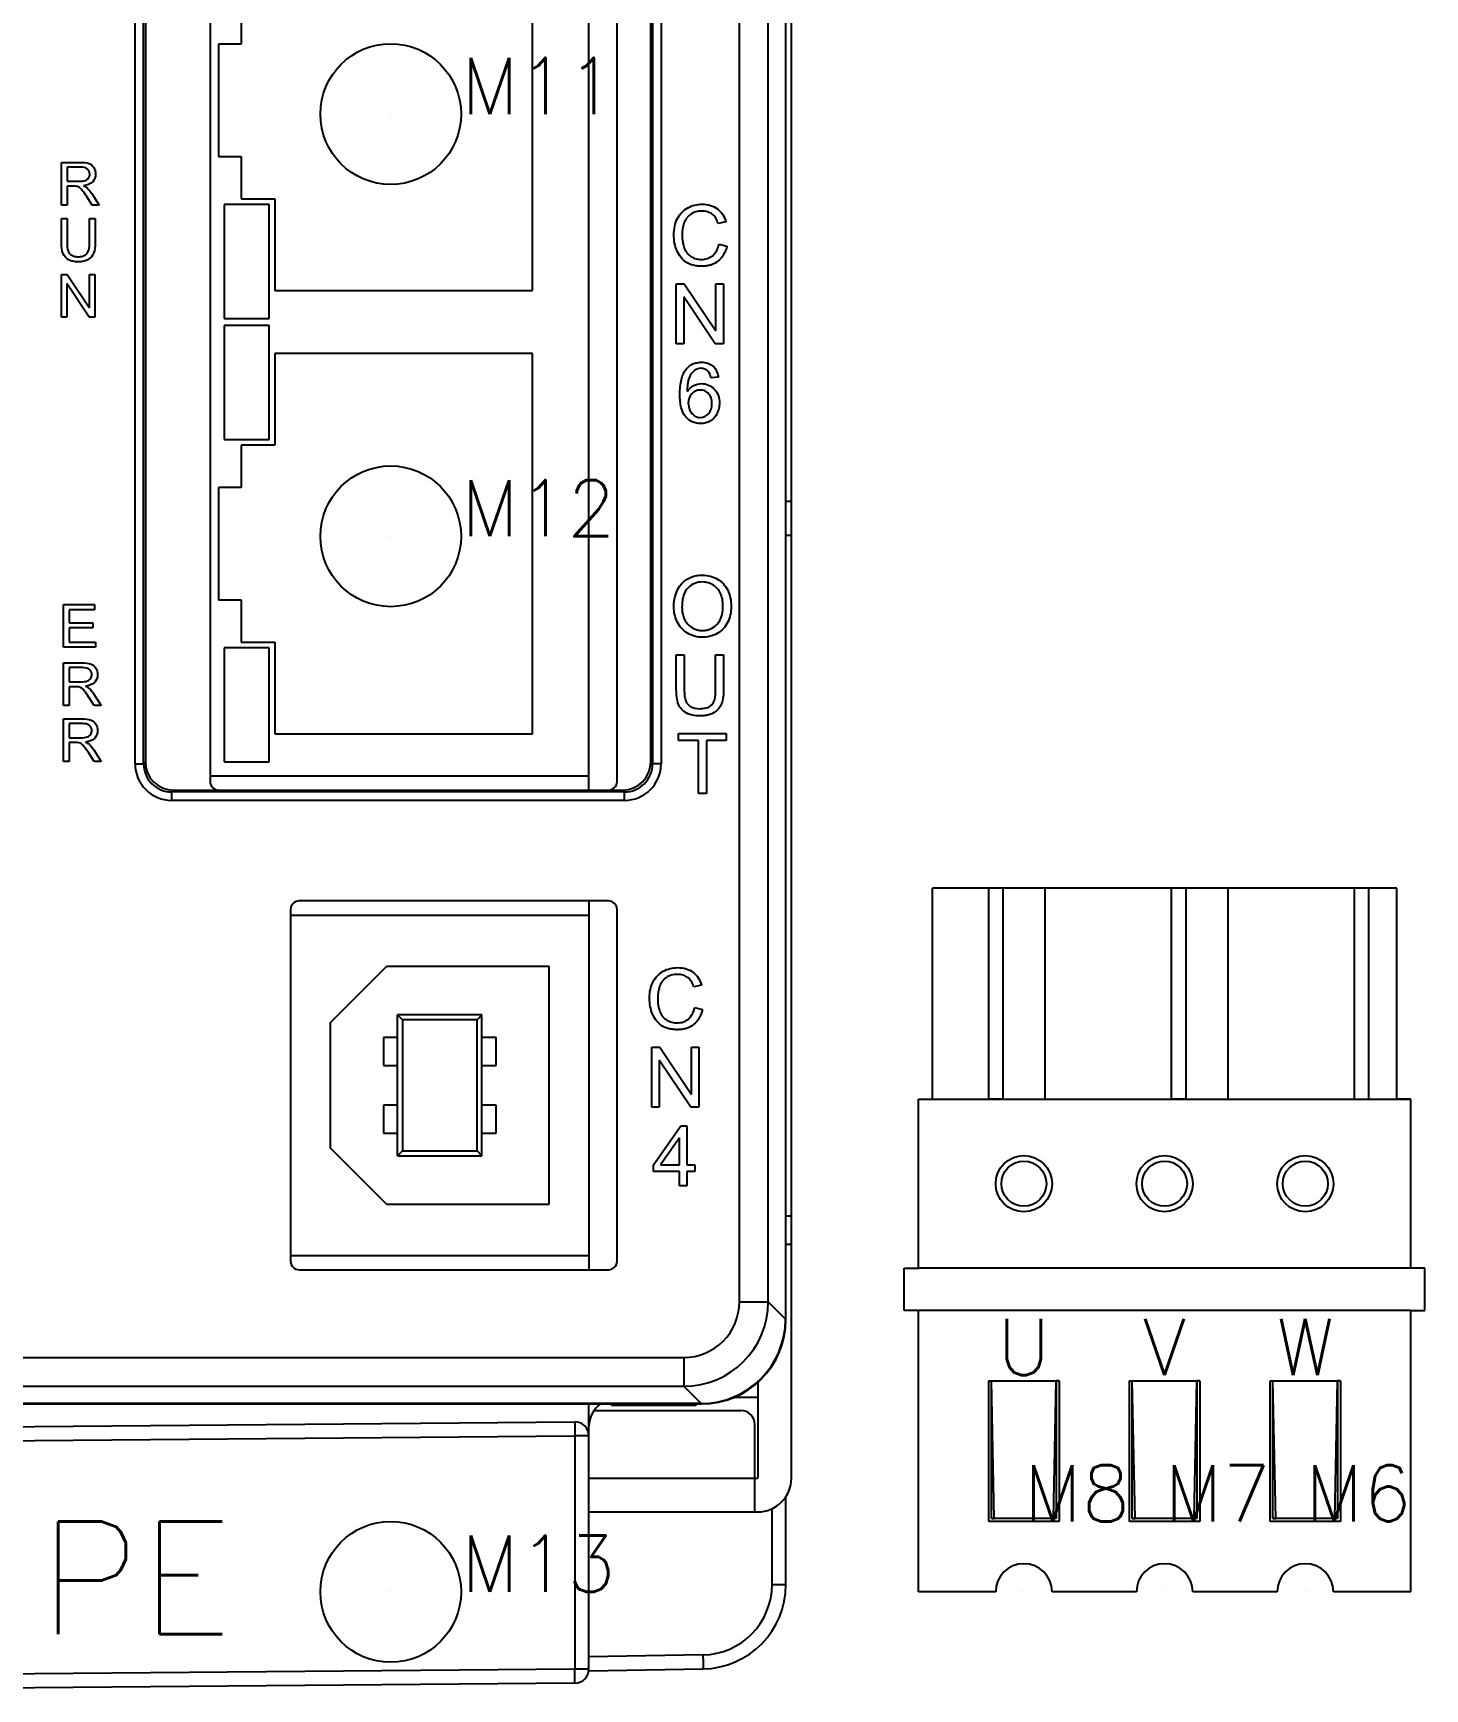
# Model space of a CAD drawing. Extents: x -25 to 107, y -95 to 175.
# Drawn here: x 39.8 to 89.2, y 1.6 to 60.4 of the extents above; entities that cross this region are included whole.
import ezdxf

# ---------------------------------------------------------------- set-up
doc = ezdxf.new("R2010")
doc.units = 0
doc.header["$LTSCALE"] = 4
doc.layers.get('0').update_dxf_attribs({"linetype": 'CONTINUOUS'})
doc.styles.get("Standard").update_dxf_attribs({"font": 'romans.shx'})

msp = doc.modelspace()

# ---------------------------------------------------------------- linework, layer by layer
at = {"color": 7, "linetype": 'Continuous'}
for p, q in [((66.527, 171.459), (66.527, 14.688)), ((66.543, 14.674), (66.543, 171.474)), ((66.741, 9.04), (66.755, 158.812)), ((64.889, 15.301), (64.889, 140.43)), ((65.915, 15.301), (65.915, 140.439)), ((43.419, 34.419), (43.419, 137.708)), ((43.719, 34.419), (43.719, 137.708)), ((59.543, 33.484), (59.543, 137.944)), ((61.808, 137.708), (61.808, 34.419)), ((62.108, 137.708), (62.108, 34.419)), ((43.783, 137.644), (43.783, 34.483)), ((60.543, 33.784), (60.543, 137.644)), ((61.743, 34.483), (61.743, 137.644)), ((46.083, 66.444), (46.083, 33.784)), ((57.543, 51.234), (57.543, 64.744)), ((47.183, 61.489), (47.183, 59.989)), ((47.183, 59.989), (46.383, 59.989)), ((46.383, 59.989), (46.383, 55.989)), ((46.383, 55.989), (47.183, 55.989)), ((47.183, 55.989), (47.183, 54.489)), ((40.803, 55.783), (41.475, 55.783)), ((40.803, 54.268), (40.803, 55.783)), ((41.483, 55.616), (41.004, 55.616)), ((41.004, 55.616), (41.004, 55.115)), ((41.004, 55.115), (41.435, 55.115)), ((41.236, 54.941), (41.004, 54.941)), ((41.004, 54.941), (41.004, 54.268)), ((41.004, 54.268), (40.803, 54.268)), ((41.886, 54.268), (41.686, 54.583)), ((41.875, 54.68), (42.138, 54.268)), ((42.138, 54.268), (41.886, 54.268)), ((48.183, 54.289), (46.583, 54.289)), ((46.583, 54.289), (46.583, 50.234)), ((47.183, 54.489), (48.383, 54.489)), ((48.183, 50.234), (48.183, 54.289)), ((48.383, 54.489), (48.383, 51.234)), ((40.803, 53.793), (41.004, 53.793)), ((40.803, 52.918), (40.803, 53.793)), ((41.004, 53.793), (41.004, 52.919)), ((41.794, 53.793), (41.995, 53.793)), ((41.794, 52.919), (41.794, 53.793)), ((41.995, 53.793), (41.995, 52.918)), ((64.413, 53.677), (64.135, 53.612)), ((64.167, 52.877), (64.449, 52.806)), ((40.798, 51.803), (41.004, 51.803)), ((40.798, 50.288), (40.798, 51.803)), ((41.004, 51.803), (41.799, 50.614)), ((41.799, 51.803), (41.992, 51.803)), ((41.799, 50.614), (41.799, 51.803)), ((41.992, 51.803), (41.992, 50.288)), ((41.786, 50.288), (40.99, 51.479)), ((40.99, 51.479), (40.99, 50.288)), ((48.383, 51.234), (57.543, 51.234)), ((62.643, 51.469), (62.932, 51.469)), ((62.643, 49.336), (62.643, 51.469)), ((62.932, 51.469), (64.052, 49.795)), ((64.052, 51.469), (64.323, 51.469)), ((64.052, 49.795), (64.052, 51.469)), ((64.323, 51.469), (64.323, 49.336)), ((64.033, 49.336), (62.913, 51.012)), ((62.913, 51.012), (62.913, 49.336)), ((40.99, 50.288), (40.798, 50.288)), ((41.992, 50.288), (41.786, 50.288)), ((46.583, 50.234), (48.183, 50.234)), ((48.183, 49.994), (46.583, 49.994)), ((46.583, 49.994), (46.583, 45.939)), ((48.183, 45.939), (48.183, 49.994)), ((57.543, 48.994), (48.383, 48.994)), ((48.383, 48.994), (48.383, 45.739)), ((57.543, 35.484), (57.543, 48.994)), ((62.913, 49.336), (62.643, 49.336)), ((64.323, 49.336), (64.033, 49.336)), ((64.145, 48.153), (63.885, 48.133)), ((46.583, 45.939), (48.183, 45.939)), ((48.383, 45.739), (47.183, 45.739)), ((47.183, 45.739), (47.183, 44.239)), ((47.183, 44.239), (46.383, 44.239)), ((46.383, 44.239), (46.383, 40.239)), ((66.744, 43.742), (66.543, 43.742)), ((66.543, 42.542), (66.744, 42.542)), ((40.876, 40.073), (41.972, 40.073)), ((40.876, 38.557), (40.876, 40.073)), ((41.972, 40.073), (41.972, 39.894)), ((46.383, 40.239), (47.183, 40.239)), ((47.183, 40.239), (47.183, 38.739)), ((41.972, 39.894), (41.077, 39.894)), ((41.077, 39.894), (41.077, 39.43)), ((41.077, 39.43), (41.915, 39.43)), ((41.915, 39.43), (41.915, 39.252)), ((41.915, 39.252), (41.077, 39.252)), ((41.077, 39.252), (41.077, 38.736)), ((42.007, 38.557), (40.876, 38.557)), ((41.077, 38.736), (42.007, 38.736)), ((42.007, 38.736), (42.007, 38.557)), ((48.183, 38.539), (46.583, 38.539)), ((46.583, 38.539), (46.583, 34.484)), ((47.183, 38.739), (48.383, 38.739)), ((48.183, 34.484), (48.183, 38.539)), ((48.383, 38.739), (48.383, 35.484)), ((62.65, 38.29), (62.932, 38.29)), ((62.65, 37.058), (62.65, 38.29)), ((62.932, 38.29), (62.932, 37.059)), ((64.045, 38.29), (64.327, 38.29)), ((64.045, 37.059), (64.045, 38.29)), ((64.327, 38.29), (64.327, 37.058)), ((40.875, 38.001), (41.547, 38.001)), ((40.875, 36.486), (40.875, 38.001)), ((41.555, 37.834), (41.076, 37.834)), ((41.076, 37.834), (41.076, 37.332)), ((41.076, 37.332), (41.507, 37.332)), ((41.308, 37.158), (41.076, 37.158)), ((41.076, 37.158), (41.076, 36.486)), ((41.076, 36.486), (40.875, 36.486)), ((41.958, 36.486), (41.758, 36.801)), ((41.947, 36.898), (42.21, 36.486)), ((42.21, 36.486), (41.958, 36.486)), ((40.875, 36.014), (41.547, 36.014)), ((40.875, 34.499), (40.875, 36.014)), ((41.555, 35.846), (41.076, 35.846)), ((41.076, 35.846), (41.076, 35.345)), ((41.076, 35.345), (41.507, 35.345)), ((48.383, 35.484), (57.543, 35.484)), ((62.733, 35.496), (64.423, 35.496)), ((62.733, 35.245), (62.733, 35.496)), ((64.423, 35.496), (64.423, 35.245)), ((41.308, 35.172), (41.076, 35.172)), ((41.076, 35.172), (41.076, 34.499)), ((41.958, 34.499), (41.758, 34.814)), ((41.947, 34.911), (42.21, 34.499)), ((63.436, 35.245), (62.733, 35.245)), ((63.436, 33.364), (63.436, 35.245)), ((64.423, 35.245), (63.718, 35.245)), ((63.718, 35.245), (63.718, 33.364)), ((41.076, 34.499), (40.875, 34.499)), ((42.21, 34.499), (41.958, 34.499)), ((43.419, 34.419), (43.719, 34.419)), ((43.719, 34.419), (43.783, 34.483)), ((46.583, 34.484), (48.183, 34.484)), ((61.808, 34.419), (61.743, 34.483)), ((62.108, 34.419), (61.808, 34.419)), ((59.543, 33.984), (46.083, 33.984)), ((44.718, 33.419), (44.783, 33.484)), ((60.808, 33.419), (44.718, 33.419)), ((44.718, 33.119), (44.718, 33.419)), ((60.808, 33.119), (44.718, 33.119)), ((44.783, 33.484), (60.743, 33.484)), ((60.808, 33.419), (60.743, 33.484)), ((60.808, 33.119), (60.808, 33.419)), ((63.718, 33.364), (63.436, 33.364)), ((60.243, 29.544), (49.243, 29.544)), ((59.543, 29.544), (59.543, 16.444)), ((48.943, 29.244), (48.943, 16.744)), ((48.943, 29.044), (59.543, 29.044)), ((60.543, 16.744), (60.543, 29.244)), ((50.353, 25.219), (52.353, 27.219)), ((58.133, 27.219), (52.353, 27.219)), ((58.133, 18.769), (58.133, 27.219)), ((63.545, 26.556), (63.267, 26.49)), ((55.743, 25.494), (52.743, 25.494)), ((52.743, 25.494), (52.918, 25.319)), ((52.743, 20.494), (52.743, 25.494)), ((55.569, 25.319), (52.918, 25.319)), ((52.918, 25.319), (52.918, 20.668)), ((55.743, 25.494), (55.569, 25.319)), ((55.569, 20.668), (55.569, 25.319)), ((55.743, 20.494), (55.743, 25.494)), ((63.299, 25.756), (63.581, 25.685)), ((50.353, 25.219), (50.353, 20.769)), ((52.743, 24.694), (52.243, 24.694)), ((52.243, 24.694), (52.243, 23.694)), ((56.243, 24.694), (55.743, 24.694)), ((56.243, 23.694), (56.243, 24.694)), ((61.775, 24.347), (62.065, 24.347)), ((61.775, 22.215), (61.775, 24.347)), ((62.065, 24.347), (63.185, 22.673)), ((63.185, 24.347), (63.455, 24.347)), ((63.185, 22.673), (63.185, 24.347)), ((63.455, 24.347), (63.455, 22.215)), ((52.243, 23.694), (52.743, 23.694)), ((55.743, 23.694), (56.243, 23.694)), ((63.166, 22.215), (62.046, 23.891)), ((62.046, 23.891), (62.046, 22.215)), ((52.743, 22.294), (52.243, 22.294)), ((52.243, 22.294), (52.243, 21.294)), ((56.243, 22.294), (55.743, 22.294)), ((56.243, 21.294), (56.243, 22.294)), ((62.046, 22.215), (61.775, 22.215)), ((63.455, 22.215), (63.166, 22.215)), ((52.243, 21.294), (52.743, 21.294)), ((55.743, 21.294), (56.243, 21.294)), ((61.833, 20.172), (62.806, 21.553)), ((62.806, 21.553), (63.02, 21.553)), ((63.02, 21.553), (63.02, 20.172)), ((52.353, 18.769), (50.353, 20.769)), ((52.743, 20.494), (52.918, 20.668)), ((52.918, 20.668), (55.569, 20.668)), ((55.743, 20.494), (55.569, 20.668)), ((62.758, 21.133), (62.091, 20.172)), ((62.758, 20.172), (62.758, 21.133)), ((52.743, 20.494), (55.743, 20.494)), ((61.833, 19.932), (61.833, 20.172)), ((62.091, 20.172), (62.758, 20.172)), ((63.02, 20.172), (63.308, 20.172)), ((63.308, 20.172), (63.308, 19.932)), ((62.758, 19.932), (61.833, 19.932)), ((62.758, 19.422), (62.758, 19.932)), ((63.02, 19.422), (62.758, 19.422)), ((63.308, 19.932), (63.02, 19.932)), ((63.02, 19.932), (63.02, 19.422)), ((52.353, 18.769), (58.133, 18.769)), ((66.742, 18.341), (66.543, 18.341)), ((66.742, 17.34), (66.527, 17.34)), ((48.943, 16.944), (59.543, 16.944)), ((49.243, 16.444), (60.243, 16.444)), ((64.889, 15.301), (65.915, 15.301)), ((65.915, 15.301), (66.527, 14.688)), ((5.171, 13.328), (62.916, 13.328)), ((62.916, 13.328), (62.916, 12.302)), ((65.467, 12.418), (65.541, 12.419)), ((65.541, 12.479), (65.541, 9.041)), ((5.171, 12.302), (62.916, 12.302)), ((62.916, 12.302), (63.528, 11.689)), ((64.655, 11.911), (65.541, 11.919)), ((4.543, 11.674), (63.543, 11.674)), ((63.528, 11.689), (4.558, 11.689)), ((59.543, 2.257), (59.543, 11.689)), ((59.741, 11.441), (64.941, 11.441)), ((60.343, 11.674), (60.343, 11.624)), ((63.343, 11.624), (60.343, 11.624)), ((60.407, 11.674), (60.407, 11.624)), ((60.598, 11.674), (60.598, 11.624)), ((60.79, 11.674), (60.79, 11.624)), ((61.109, 11.674), (61.109, 11.624)), ((61.301, 11.674), (61.301, 11.624)), ((61.556, 11.674), (61.556, 11.624)), ((61.747, 11.674), (61.747, 11.624)), ((61.811, 11.674), (61.811, 11.624)), ((61.875, 11.674), (61.875, 11.624)), ((62.067, 11.674), (62.067, 11.624)), ((62.386, 11.674), (62.386, 11.624)), ((62.577, 11.674), (62.577, 11.624)), ((62.896, 11.674), (62.896, 11.624)), ((63.088, 11.674), (63.088, 11.624)), ((63.279, 11.674), (63.279, 11.624)), ((63.343, 11.674), (63.343, 11.624)), ((35.039, 10.83), (59.039, 11.039)), ((65.441, 7.841), (65.441, 10.941)), ((35.048, 10.33), (59.048, 10.539)), ((59.543, 10.539), (59.048, 10.539)), ((59.048, 10.539), (59.048, 2.257)), ((59.543, 9.041), (65.541, 9.041)), ((66.543, 5.26), (66.543, 8.397)), ((59.543, 7.841), (65.541, 7.841)), ((66.052, 5.26), (66.052, 7.971)), ((66.052, 5.26), (66.543, 5.26)), ((63.596, 2.76), (59.536, 2.689)), ((59.048, 2.257), (35.552, 2.052)), ((59.543, 2.257), (59.048, 2.257)), ((59.544, 2.189), (63.596, 2.26)), ((59.048, 1.757), (35.552, 1.552))]:
    msp.add_line(p, q, dxfattribs=at)
for p, q in [((88.25, 30), (71.75, 30)), ((71.75, 22.5), (71.75, 30)), ((73.75, 22.5), (73.75, 30)), ((74.25, 30), (74.25, 22.5)), ((75.75, 30), (75.75, 22.5)), ((80.25, 22.5), (80.25, 30)), ((80.75, 30), (80.75, 22.5)), ((82.25, 30), (82.25, 22.5)), ((86.75, 22.495), (86.75, 29.995)), ((87.25, 30), (87.25, 22.5)), ((88.25, 22.5), (88.25, 30)), ((71.25, 16.5), (71.25, 22.5)), ((71.25, 22.5), (88.75, 22.5)), ((71.25, 22.5), (71.75, 22.5)), ((74.25, 22.5), (73.75, 22.5)), ((80.75, 22.5), (80.25, 22.5)), ((87.25, 22.5), (86.75, 22.495)), ((88.75, 22.5), (88.25, 22.5)), ((88.75, 16.5), (88.75, 22.5)), ((70.75, 15), (70.75, 16.5)), ((70.75, 16.5), (71.25, 16.5)), ((88.75, 16.5), (71.25, 16.5)), ((89.25, 16.5), (88.75, 16.5)), ((89.25, 15), (89.25, 16.5)), ((71.25, 15), (70.75, 15)), ((71.25, 5), (71.25, 15)), ((88.75, 15), (71.25, 15)), ((88.75, 5), (88.75, 15)), ((88.75, 15), (89.25, 15)), ((73.75, 7.5), (73.75, 12.5)), ((73.75, 12.5), (76.25, 12.5)), ((73.75, 7.5), (73.75, 12.5)), ((73.75, 12.5), (76.25, 12.5)), ((73.85, 7.6), (73.85, 12.5)), ((73.95, 7.6), (73.85, 12.5)), ((76.05, 7.6), (76.15, 12.5)), ((76.25, 12.5), (76.15, 12.5)), ((76.15, 12.5), (76.15, 7.6)), ((76.25, 12.5), (76.25, 7.5)), ((76.25, 12.5), (76.25, 7.5)), ((78.75, 7.5), (78.75, 12.5)), ((78.75, 12.5), (81.25, 12.5)), ((78.75, 7.5), (78.75, 12.5)), ((78.75, 12.5), (81.25, 12.5)), ((78.85, 7.6), (78.85, 12.5)), ((78.95, 7.6), (78.85, 12.5)), ((81.05, 7.6), (81.15, 12.5)), ((81.25, 12.5), (81.15, 12.5)), ((81.15, 12.5), (81.15, 7.6)), ((81.25, 12.5), (81.25, 7.5)), ((81.25, 12.5), (81.25, 7.5)), ((83.75, 7.5), (83.75, 12.5)), ((83.75, 12.5), (86.25, 12.5)), ((83.85, 7.6), (83.85, 12.5)), ((83.95, 7.6), (83.85, 12.5)), ((86.05, 7.6), (86.15, 12.5)), ((86.25, 12.5), (86.15, 12.5)), ((86.15, 12.5), (86.15, 7.6)), ((86.25, 12.5), (86.25, 7.5)), ((76.25, 7.5), (73.75, 7.5)), ((76.25, 7.5), (73.75, 7.5)), ((76.15, 7.6), (73.85, 7.6)), ((73.85, 7.6), (73.95, 7.6)), ((76.15, 7.6), (76.05, 7.6)), ((81.25, 7.5), (78.75, 7.5)), ((81.25, 7.5), (78.75, 7.5)), ((81.15, 7.6), (78.85, 7.6)), ((78.85, 7.6), (78.95, 7.6)), ((81.15, 7.6), (81.05, 7.6)), ((86.25, 7.5), (83.75, 7.5)), ((86.15, 7.6), (83.85, 7.6)), ((83.85, 7.6), (83.95, 7.6)), ((86.15, 7.6), (86.05, 7.6)), ((74, 5), (71.25, 5)), ((79, 5), (76, 5)), ((84, 5), (81, 5)), ((88.75, 5), (86, 5))]:
    msp.add_line(p, q)
for centre, radius in [((52.5, 57.5), 2.5), ((52.5, 42.5), 2.5), ((75, 19.5), 1), ((75, 19.5), 0.8), ((80, 19.5), 1), ((80, 19.5), 0.8), ((85, 19.5), 1), ((85, 19.5), 0.8), ((52.5, 5), 2.5)]:
    msp.add_circle(centre, radius)
for centre, radius, start, end in [((44.718, 34.419), 1.3, 180.00166, 269.99815), ((44.718, 34.419), 1, 179.99291, 270.0072), ((60.808, 34.419), 1.3, 270.00166, 359.99815), ((60.808, 34.419), 1, 269.99291, 0.0072), ((46.383, 33.784), 0.3, 180, 270), ((60.243, 33.784), 0.3, 270, 0), ((49.243, 29.244), 0.3, 90, 180), ((60.243, 29.244), 0.3, 0, 90), ((49.243, 16.744), 0.3, 180, 270), ((60.243, 16.744), 0.3, 270, 0), ((62.915, 15.302), 3, 270.01153, 359.98847), ((62.916, 15.301), 1.973, 269.99359, 0.00605), ((63.543, 14.674), 3, 270, 0), ((60.543, 10.875), 1, 125.55, 179.99927), ((64.941, 10.941), 0.5, 359.99456, 89.99456), ((59.043, 10.539), 0.5, 0, 90.5), ((65.541, 9.041), 1.2, 269.99456, 359.99456), ((63.543, 5.26), 3, 271, 0), ((63.552, 5.26), 2.5, 271.00019, 359.99949), ((59.043, 2.257), 0.5, 270.5, 0)]:
    msp.add_arc(centre, radius, start, end, dxfattribs=at)
for centre in [(75, 5), (80, 5), (85, 5)]:
    msp.add_arc(centre, 1, 0, 180)
for centre, major_axis, ratio, start_param, end_param in [((44.783, 34.484), (0.707, 0.707), 0.999695, 2.356347, 3.926839), ((60.743, 34.484), (-0.707, 0.707), 0.999695, 2.356347, 3.926839), ((63.526, 14.69), (2.123, -2.123), 0.999315, -0.785056, 0.785056)]:
    msp.add_ellipse(centre, major_axis=major_axis, ratio=ratio, start_param=start_param, end_param=end_param, dxfattribs=at)
for points in [[(41.475, 55.783), (41.578, 55.783), (41.686, 55.78), (41.783, 55.743)], [(41.73, 55.547), (41.666, 55.603), (41.568, 55.616), (41.483, 55.616)], [(41.783, 55.743), (41.852, 55.716), (41.913, 55.661), (41.951, 55.598)], [(41.348, 54.934), (41.311, 54.941), (41.273, 54.941), (41.236, 54.941)], [(41.439, 54.893), (41.411, 54.911), (41.38, 54.926), (41.348, 54.934)], [(41.435, 55.115), (41.507, 55.115), (41.582, 55.118), (41.65, 55.143)], [(41.91, 55.098), (41.83, 55.013), (41.704, 54.973), (41.588, 54.957)], [(41.588, 54.957), (41.63, 54.937), (41.673, 54.914), (41.709, 54.882)], [(41.65, 55.143), (41.696, 55.16), (41.741, 55.192), (41.767, 55.234)], [(41.709, 54.882), (41.773, 54.823), (41.827, 54.754), (41.875, 54.68)], [(64.109, 54.135), (64.256, 54.026), (64.362, 53.853), (64.413, 53.677)], [(63.154, 53.939), (63.048, 53.863), (62.964, 53.747), (62.922, 53.623)], [(64.135, 53.612), (64.095, 53.739), (64.027, 53.87), (63.92, 53.951)], [(40.861, 52.538), (40.812, 52.656), (40.803, 52.79), (40.803, 52.918)], [(41.004, 52.919), (41.004, 52.821), (41.004, 52.719), (41.041, 52.628)], [(41.041, 52.628), (41.063, 52.569), (41.111, 52.515), (41.167, 52.484)], [(41.7, 52.533), (41.791, 52.63), (41.794, 52.787), (41.794, 52.919)], [(62.934, 52.738), (62.982, 52.617), (63.069, 52.502), (63.181, 52.435)], [(63.945, 52.471), (64.063, 52.57), (64.135, 52.726), (64.167, 52.877)], [(64.449, 52.806), (64.398, 52.606), (64.292, 52.404), (64.13, 52.276)], [(63.885, 48.133), (63.867, 48.212), (63.841, 48.297), (63.786, 48.357)], [(63.036, 47.642), (63.093, 47.73), (63.173, 47.808), (63.267, 47.856)], [(63.2, 47.567), (63.117, 47.482), (63.076, 47.352), (63.076, 47.234)], [(64.097, 46.862), (64.044, 46.756), (63.96, 46.659), (63.859, 46.598)], [(62.56, 39.99), (62.56, 40.282), (62.643, 40.608), (62.845, 40.821)], [(62.682, 39.457), (62.603, 39.621), (62.56, 39.807), (62.56, 39.99)], [(63.041, 39.06), (62.889, 39.153), (62.76, 39.296), (62.682, 39.457)], [(64.468, 39.434), (64.387, 39.275), (64.254, 39.132), (64.098, 39.046)], [(41.547, 38.001), (41.65, 38.001), (41.758, 37.997), (41.855, 37.96)], [(41.42, 37.151), (41.383, 37.159), (41.345, 37.158), (41.308, 37.158)], [(41.511, 37.111), (41.483, 37.129), (41.452, 37.144), (41.42, 37.151)], [(41.507, 37.332), (41.579, 37.332), (41.654, 37.336), (41.722, 37.361)], [(41.982, 37.315), (41.902, 37.23), (41.776, 37.191), (41.66, 37.175)], [(41.66, 37.175), (41.702, 37.154), (41.745, 37.132), (41.781, 37.1)], [(41.722, 37.361), (41.768, 37.378), (41.813, 37.41), (41.839, 37.452)], [(41.781, 37.1), (41.845, 37.041), (41.899, 36.971), (41.947, 36.898)], [(62.732, 36.523), (62.662, 36.69), (62.65, 36.878), (62.65, 37.058)], [(63.004, 36.224), (62.885, 36.289), (62.783, 36.399), (62.732, 36.523)], [(63.469, 36.376), (63.624, 36.376), (63.806, 36.404), (63.913, 36.517)], [(64.255, 36.547), (64.206, 36.422), (64.106, 36.311), (63.992, 36.24)], [(64.327, 37.058), (64.327, 36.886), (64.316, 36.708), (64.255, 36.547)], [(41.547, 36.014), (41.65, 36.014), (41.758, 36.01), (41.855, 35.973)], [(41.855, 35.973), (41.924, 35.946), (41.985, 35.892), (42.023, 35.829)], [(63.161, 36.447), (63.253, 36.395), (63.364, 36.376), (63.469, 36.376)], [(41.507, 35.345), (41.579, 35.345), (41.654, 35.349), (41.722, 35.374)], [(41.722, 35.374), (41.768, 35.391), (41.813, 35.423), (41.839, 35.465)], [(41.42, 35.164), (41.383, 35.172), (41.345, 35.172), (41.308, 35.172)], [(41.511, 35.124), (41.483, 35.142), (41.452, 35.156), (41.42, 35.164)], [(41.613, 35.023), (41.584, 35.06), (41.552, 35.098), (41.511, 35.124)], [(41.758, 34.814), (41.712, 34.885), (41.665, 34.956), (41.613, 35.023)], [(41.66, 35.188), (41.702, 35.168), (41.745, 35.144), (41.781, 35.113)], [(41.781, 35.113), (41.845, 35.054), (41.899, 34.984), (41.947, 34.911)], [(62.286, 26.818), (62.18, 26.742), (62.096, 26.625), (62.054, 26.501)], [(63.267, 26.49), (63.227, 26.618), (63.159, 26.749), (63.052, 26.829)], [(63.241, 27.014), (63.388, 26.905), (63.494, 26.732), (63.545, 26.556)], [(62.067, 25.617), (62.114, 25.496), (62.202, 25.381), (62.313, 25.314)], [(63.077, 25.35), (63.195, 25.449), (63.267, 25.605), (63.299, 25.756)], [(63.581, 25.685), (63.531, 25.485), (63.424, 25.283), (63.262, 25.154)]]:
    msp.add_open_spline(points, degree=3, dxfattribs=at)
for points, knots in [([(41.767, 55.234), (41.793, 55.274), (41.829, 55.386), (41.778, 55.504), (41.73, 55.547)], [0, 0, 0, 0, 0.422851, 1, 1, 1, 1]), ([(41.951, 55.598), (41.993, 55.531), (42.043, 55.353), (41.977, 55.169), (41.91, 55.098)], [0, 0, 0, 0, 0.448666, 1, 1, 1, 1]), ([(41.686, 54.583), (41.64, 54.655), (41.568, 54.764), (41.48, 54.867), (41.439, 54.893)], [0, 0, 0, 0, 0.639032, 1, 1, 1, 1]), ([(63.006, 52.234), (62.86, 52.329), (62.626, 52.645), (62.547, 53.122), (62.583, 53.517), (62.703, 53.874), (62.901, 54.086), (63.054, 54.17)], [0, 0, 0, 0, 0.234751, 0.496346, 0.637138, 0.765416, 1, 1, 1, 1]), ([(63.054, 54.17), (63.131, 54.212), (63.3, 54.278), (63.579, 54.309), (63.861, 54.276), (64.036, 54.19), (64.109, 54.135)], [0, 0, 0, 0, 0.239387, 0.485278, 0.753836, 1, 1, 1, 1]), ([(62.922, 53.623), (62.878, 53.492), (62.844, 53.266), (62.867, 52.967), (62.907, 52.809), (62.934, 52.738)], [0, 0, 0, 0, 0.461968, 0.746161, 1, 1, 1, 1]), ([(63.92, 53.951), (63.873, 53.986), (63.757, 54.043), (63.555, 54.065), (63.344, 54.041), (63.21, 53.979), (63.154, 53.939)], [0, 0, 0, 0, 0.220367, 0.464836, 0.746162, 1, 1, 1, 1]), ([(41.756, 52.337), (41.709, 52.307), (41.592, 52.262), (41.404, 52.247), (41.218, 52.262), (41.011, 52.329), (40.898, 52.45), (40.861, 52.538)], [0, 0, 0, 0, 0.166003, 0.362633, 0.554515, 0.716699, 1, 1, 1, 1]), ([(41.167, 52.484), (41.197, 52.466), (41.269, 52.44), (41.409, 52.429), (41.562, 52.442), (41.667, 52.498), (41.7, 52.533)], [0, 0, 0, 0, 0.188266, 0.40109, 0.74005, 1, 1, 1, 1]), ([(41.995, 52.918), (41.995, 52.796), (41.99, 52.568), (41.838, 52.387), (41.756, 52.337)], [0, 0, 0, 0, 0.560246, 1, 1, 1, 1]), ([(63.181, 52.435), (63.235, 52.403), (63.353, 52.351), (63.554, 52.326), (63.762, 52.355), (63.891, 52.427), (63.945, 52.471)], [0, 0, 0, 0, 0.23416, 0.468267, 0.741714, 1, 1, 1, 1]), ([(64.13, 52.276), (64.054, 52.216), (63.921, 52.145), (63.724, 52.1), (63.565, 52.09), (63.407, 52.098), (63.214, 52.131), (63.081, 52.185), (63.006, 52.234)], [0, 0, 0, 0, 0.244817, 0.372173, 0.507306, 0.645931, 0.772793, 1, 1, 1, 1]), ([(62.982, 46.747), (62.905, 46.837), (62.827, 47.022), (62.782, 47.295), (62.771, 47.551), (62.783, 47.816), (62.833, 48.126), (62.919, 48.335), (63.004, 48.439)], [0, 0, 0, 0, 0.199836, 0.324566, 0.469491, 0.632101, 0.772748, 1, 1, 1, 1]), ([(63.004, 48.439), (63.066, 48.516), (63.188, 48.614), (63.383, 48.675), (63.564, 48.691), (63.767, 48.664), (64.03, 48.518), (64.127, 48.297), (64.145, 48.153)], [0, 0, 0, 0, 0.199998, 0.300924, 0.409128, 0.565, 0.707534, 1, 1, 1, 1]), ([(63.305, 48.399), (63.217, 48.334), (63.052, 48.091), (63.037, 47.809), (63.036, 47.642)], [0, 0, 0, 0, 0.396524, 1, 1, 1, 1]), ([(63.786, 48.357), (63.753, 48.392), (63.671, 48.451), (63.497, 48.483), (63.367, 48.444), (63.305, 48.399)], [0, 0, 0, 0, 0.278291, 0.558453, 1, 1, 1, 1]), ([(63.798, 47.567), (63.761, 47.608), (63.669, 47.676), (63.501, 47.705), (63.332, 47.675), (63.239, 47.607), (63.2, 47.567)], [0, 0, 0, 0, 0.246523, 0.497181, 0.748667, 1, 1, 1, 1]), ([(63.267, 47.856), (63.354, 47.901), (63.617, 47.969), (63.974, 47.812), (64.157, 47.512), (64.193, 47.264), (64.17, 47.041), (64.125, 46.919), (64.097, 46.862)], [0, 0, 0, 0, 0.172759, 0.457107, 0.60962, 0.774177, 0.888354, 1, 1, 1, 1]), ([(63.076, 47.234), (63.076, 47.145), (63.112, 46.973), (63.224, 46.83), (63.294, 46.786)], [0, 0, 0, 0, 0.517057, 1, 1, 1, 1]), ([(63.294, 46.786), (63.358, 46.746), (63.541, 46.685), (63.787, 46.807), (63.901, 47.018), (63.923, 47.216), (63.901, 47.412), (63.837, 47.525), (63.798, 47.567)], [0, 0, 0, 0, 0.173307, 0.414809, 0.553733, 0.713041, 0.866176, 1, 1, 1, 1]), ([(63.859, 46.598), (63.809, 46.568), (63.697, 46.52), (63.476, 46.495), (63.21, 46.543), (63.047, 46.672), (62.982, 46.747)], [0, 0, 0, 0, 0.18268, 0.373794, 0.689734, 1, 1, 1, 1]), ([(62.845, 40.821), (62.936, 40.916), (63.106, 41.036), (63.369, 41.11), (63.603, 41.129), (63.862, 41.099), (64.201, 40.959), (64.396, 40.746), (64.475, 40.587)], [0, 0, 0, 0, 0.2083, 0.314527, 0.427894, 0.576328, 0.719602, 1, 1, 1, 1]), ([(63.067, 40.672), (62.945, 40.556), (62.862, 40.3), (62.851, 40.06), (62.851, 39.985)], [0, 0, 0, 0, 0.693443, 1, 1, 1, 1]), ([(64.22, 40.47), (64.166, 40.59), (64.03, 40.753), (63.784, 40.861), (63.556, 40.89), (63.297, 40.846), (63.135, 40.737), (63.067, 40.672)], [0, 0, 0, 0, 0.290932, 0.435543, 0.58411, 0.792338, 1, 1, 1, 1]), ([(64.102, 39.38), (64.173, 39.456), (64.253, 39.605), (64.301, 39.827), (64.313, 40.032), (64.296, 40.253), (64.251, 40.403), (64.22, 40.47)], [0, 0, 0, 0, 0.272007, 0.424559, 0.594192, 0.807408, 1, 1, 1, 1]), ([(64.475, 40.587), (64.517, 40.501), (64.581, 40.313), (64.609, 40.013), (64.58, 39.711), (64.512, 39.52), (64.468, 39.434)], [0, 0, 0, 0, 0.239881, 0.496143, 0.755931, 1, 1, 1, 1]), ([(62.851, 39.985), (62.851, 39.869), (62.876, 39.647), (63.038, 39.368), (63.243, 39.22), (63.43, 39.164), (63.579, 39.151), (63.728, 39.164), (63.917, 39.22), (64.037, 39.309), (64.102, 39.38)], [0, 0, 0, 0, 0.191603, 0.359445, 0.517095, 0.595577, 0.678247, 0.76234, 0.84172, 1, 1, 1, 1]), ([(64.098, 39.046), (64.019, 39.003), (63.85, 38.936), (63.574, 38.903), (63.295, 38.936), (63.12, 39.012), (63.041, 39.06)], [0, 0, 0, 0, 0.243616, 0.488814, 0.749749, 1, 1, 1, 1]), ([(41.839, 37.452), (41.865, 37.491), (41.901, 37.604), (41.811, 37.811), (41.641, 37.834), (41.555, 37.834)], [0, 0, 0, 0, 0.239785, 0.566533, 1, 1, 1, 1]), ([(41.855, 37.96), (41.924, 37.933), (42.046, 37.822), (42.114, 37.571), (42.049, 37.386), (41.982, 37.315)], [0, 0, 0, 0, 0.296025, 0.611438, 1, 1, 1, 1]), ([(41.758, 36.801), (41.712, 36.872), (41.64, 36.982), (41.552, 37.085), (41.511, 37.111)], [0, 0, 0, 0, 0.639032, 1, 1, 1, 1]), ([(62.932, 37.059), (62.932, 36.979), (62.938, 36.841), (62.971, 36.658), (63.048, 36.527), (63.122, 36.47), (63.161, 36.447)], [0, 0, 0, 0, 0.351261, 0.602163, 0.799842, 1, 1, 1, 1]), ([(63.913, 36.517), (63.999, 36.609), (64.038, 36.814), (64.045, 36.998), (64.045, 37.059)], [0, 0, 0, 0, 0.672435, 1, 1, 1, 1]), ([(63.992, 36.24), (63.925, 36.198), (63.807, 36.153), (63.637, 36.125), (63.452, 36.117), (63.234, 36.134), (63.071, 36.188), (63.004, 36.224)], [0, 0, 0, 0, 0.231818, 0.362652, 0.506246, 0.773961, 1, 1, 1, 1]), ([(41.839, 35.465), (41.865, 35.504), (41.901, 35.617), (41.811, 35.824), (41.641, 35.846), (41.555, 35.846)], [0, 0, 0, 0, 0.239695, 0.566854, 1, 1, 1, 1]), ([(42.023, 35.829), (42.065, 35.761), (42.115, 35.584), (42.005, 35.276), (41.776, 35.204), (41.66, 35.188)], [0, 0, 0, 0, 0.269297, 0.600217, 1, 1, 1, 1]), ([(62.186, 27.048), (62.263, 27.091), (62.432, 27.157), (62.711, 27.188), (62.994, 27.155), (63.168, 27.068), (63.241, 27.014)], [0, 0, 0, 0, 0.239321, 0.485202, 0.753739, 1, 1, 1, 1]), ([(61.809, 25.519), (61.772, 25.607), (61.714, 25.796), (61.687, 26.096), (61.715, 26.396), (61.835, 26.753), (62.033, 26.964), (62.186, 27.048)], [0, 0, 0, 0, 0.169129, 0.343142, 0.5266, 0.693888, 1, 1, 1, 1]), ([(62.054, 26.501), (62.01, 26.37), (61.976, 26.145), (61.999, 25.846), (62.039, 25.688), (62.067, 25.617)], [0, 0, 0, 0, 0.461763, 0.746205, 1, 1, 1, 1]), ([(63.052, 26.829), (63.005, 26.865), (62.889, 26.922), (62.687, 26.943), (62.476, 26.919), (62.342, 26.857), (62.286, 26.818)], [0, 0, 0, 0, 0.220427, 0.464863, 0.746175, 1, 1, 1, 1]), ([(63.262, 25.154), (63.186, 25.094), (63.053, 25.023), (62.856, 24.979), (62.697, 24.969), (62.539, 24.977), (62.346, 25.01), (62.133, 25.097), (61.934, 25.28), (61.845, 25.435), (61.809, 25.519)], [0, 0, 0, 0, 0.169341, 0.257463, 0.350956, 0.446863, 0.534633, 0.691826, 0.841264, 1, 1, 1, 1]), ([(62.313, 25.314), (62.367, 25.281), (62.485, 25.23), (62.686, 25.205), (62.894, 25.233), (63.023, 25.305), (63.077, 25.35)], [0, 0, 0, 0, 0.234246, 0.468354, 0.741794, 1, 1, 1, 1]), ([(59.039, 11.039), (59.04, 11.039), (59.039, 11.034), (59.04, 11.029), (59.04, 11.016), (59.041, 10.991), (59.042, 10.949), (59.043, 10.888), (59.044, 10.813), (59.046, 10.696), (59.047, 10.603), (59.048, 10.539)], [0, 0, 0, 0, 0.004915, 0.019347, 0.043159, 0.076184, 0.168632, 0.292882, 0.444368, 0.617348, 1, 1, 1, 1]), ([(63.596, 2.76), (63.597, 2.696), (63.598, 2.604), (63.599, 2.486), (63.599, 2.411), (63.599, 2.35), (63.599, 2.308), (63.598, 2.284), (63.597, 2.271), (63.596, 2.265), (63.596, 2.26), (63.596, 2.26)], [0, 0, 0, 0, 0.381987, 0.555386, 0.706827, 0.831087, 0.923274, 0.956277, 0.980205, 0.994818, 1, 1, 1, 1]), ([(59.048, 1.757), (59.048, 1.757), (59.047, 1.762), (59.049, 1.768), (59.048, 1.781), (59.049, 1.805), (59.049, 1.847), (59.049, 1.908), (59.049, 1.983), (59.049, 2.101), (59.048, 2.194), (59.048, 2.257)], [0, 0, 0, 0, 0.004915, 0.019347, 0.043159, 0.076183, 0.168629, 0.292876, 0.444359, 0.617338, 1, 1, 1, 1])]:
    msp.add_open_spline(points, degree=3, knots=knots, dxfattribs=at)

# ---------------------------------------------------------------- texts
for s, width, insert, char_height, attachment_point in [('U', 5, (75, 13.7), 2, 5), ('V', 5, (80, 13.7), 2, 5), ('W', 5, (85, 13.7), 2, 5), ('PE', 7.5, (40, 7.5), 4, 1)]:
    msp.add_mtext_dynamic_manual_height_columns(s, width=width, gutter_width=1, heights=[0], dxfattribs=dict(insert=insert, char_height=char_height, attachment_point=attachment_point))
at = {"color": 4, "flags": 8}
for tag, p in [('M11', (55, 57.5)), ('M12', (55, 42.5)), ('M8', (75, 7.5)), ('M7', (80, 7.5)), ('M6', (85, 7.5)), ('M13', (55, 5))]:
    msp.add_attdef(tag, p, '', height=2, dxfattribs=at)
at = {"flags": 9}
for tag, p in [('F11', (52.5, 57.5)), ('F12', (52.5, 42.5)), ('F13', (52.5, 5)), ('F8', (75, 5)), ('F7', (80, 5)), ('F6', (85, 5))]:
    msp.add_attdef(tag, p, '', height=0.00001, dxfattribs=at)

doc.saveas('drawing.dxf')
